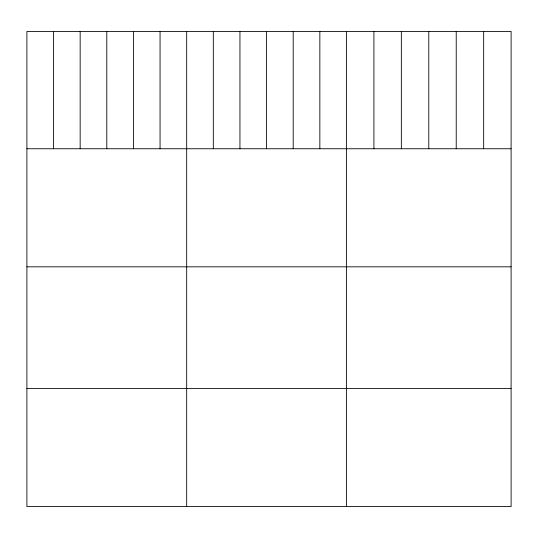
<?xml version="1.0" encoding="UTF-8"?>
<svg xmlns="http://www.w3.org/2000/svg" width="538" height="538" viewBox="0 0 538 538"><rect width="100%" height="100%" fill="white"/><g stroke="black" fill="none" stroke-linecap="round" stroke-linejoin="round"><path stroke-width="0.81" d="M511.1 148.75L511.1 506.567L26.9 506.567L26.9 31.433L511.1 31.433L511.1 148.75L26.9 148.75M26.9 266.828L511.1 266.828M26.9 388.483L511.1 388.483M483.662 31.433L483.662 148.75M456.224 31.433L456.224 148.75M428.786 31.433L428.786 148.75M401.348 31.433L401.348 148.75M373.91 31.433L373.91 148.75M346.472 31.433L346.472 506.567M319.841 31.433L319.841 148.75M293.21 31.433L293.21 148.75M266.579 31.433L266.579 148.75M239.948 31.433L239.948 148.75M213.317 31.433L213.317 148.75M186.686 31.433L186.686 506.567M160.055 31.433L160.055 148.75M133.424 31.433L133.424 148.75M106.793 31.433L106.793 148.75M80.162 31.433L80.162 148.75M53.531 31.433L53.531 148.75"/></g></svg>
